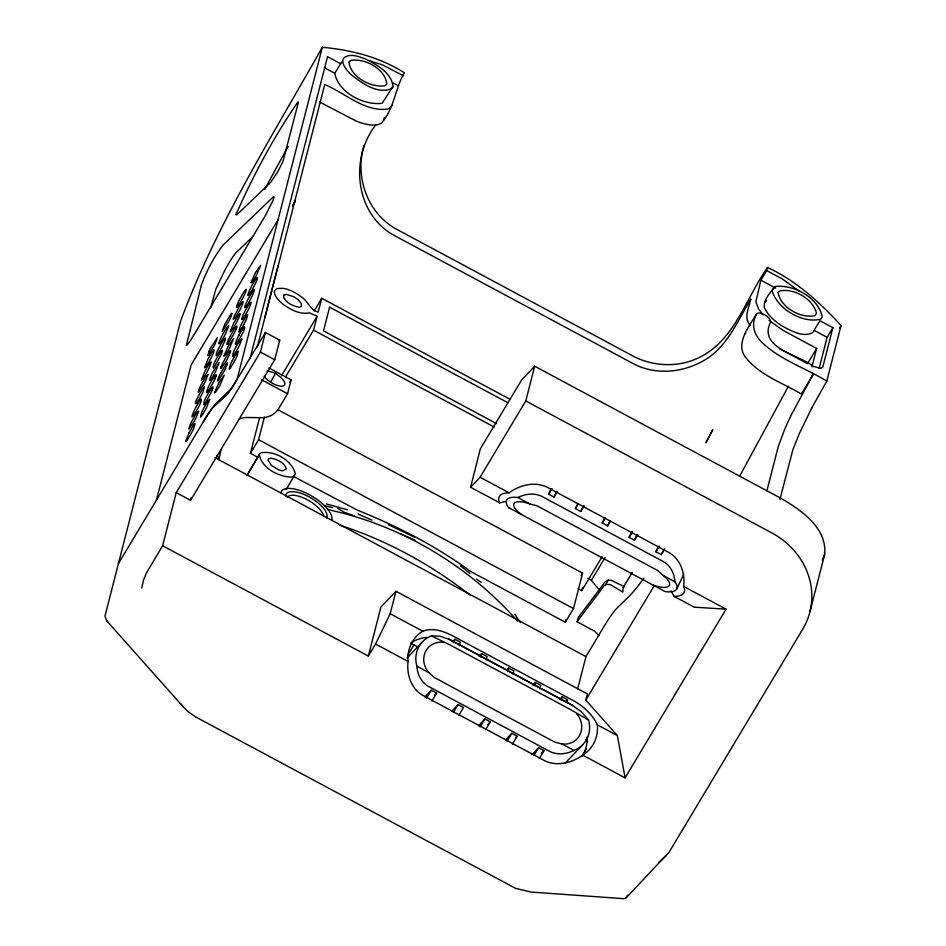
<?xml version="1.0" encoding="UTF-8"?>
<svg xmlns="http://www.w3.org/2000/svg" width="946" height="946" viewBox="0 0 946 946"><rect width="100%" height="100%" fill="white"/><g stroke="black" fill="none" stroke-linecap="round" stroke-linejoin="round"><path stroke-width="1.42" d="M408.104 661.49C406.413 674.427 411.238 689.291 423.347 695.653L543.903 760.312C556.366 766.946 571.798 763.055 582.701 755.121A35.735 33.086 43.6 0 0 597.34 724.837C592.397 714.112 583.091 705.953 572.898 700.336L452.33 635.677C443.438 631.088 432.57 627.411 422.744 631.195A35.735 33.086 43.6 0 0 408.104 661.49L375.55 644.025L368.337 656.075L162.617 545.747L176.252 492.641L260.398 352.078L265.436 332.472L279.744 340.146L274.707 359.752L190.572 500.316L176.252 492.641M582.701 755.121L625.093 777.86L726.067 609.177L694.234 607.178L674.143 596.406A35.735 13.031 25.7 0 0 683.674 586.449C685.353 573.501 680.541 558.637 668.432 552.275L547.876 487.616C535.412 480.982 519.981 484.872 509.078 492.807A35.723 13.043 25.8 0 0 499.677 502.834L470.623 487.261L480.308 448.924L521.53 380.055L534.691 366.232L780.651 498.152C800.931 509.87 827.443 527.939 824.628 554.545L810.119 611.01M392.945 86.594C391.798 72.641 376.473 64.624 365.251 58.9C358.569 56.583 349.121 52.527 343.339 58.534A28.794 11.482 30.9 0 0 350.73 74.249C361.656 83.047 376.957 94.411 391.538 88.711L392.945 86.594L382.149 103.28C363.749 105.645 338.384 92.637 334.742 73.256L341.802 61.868M141.711 588.034L143.591 579.957L146.488 572.898L162.617 545.747M632.295 572.259L623.201 587.407L622.835 592.101L610.205 584.498L605.795 584.557L604.033 585.929L577.072 621.759L594.667 631.195L598.924 635.759M773.13 288.234L772.102 290.907C777.328 308.81 802.87 324.076 820.761 319.074L822.263 316.839C818.337 297.765 794.072 284.273 775.212 286.543C770.777 292.243 763.221 299.563 764.321 307.474C767.904 315.515 775.034 321.474 782.342 326.122C791.163 330.674 802.716 337.852 812.685 332.625L819.922 320.729L832.894 327.683L822.831 366.906L820.584 368.372L813.052 366.303C800.541 355.093 756.918 348.329 770.824 321.605C769.24 316.472 763.481 313.351 758.361 312.972L756.634 313.788C749.232 326.453 733.599 344.983 747.033 359.042C761.223 375.869 783.004 383.047 801.368 394.009L813.394 373.918L791.152 415.188A61.939 6.657 -61.8 0 0 784.636 429.378L778.251 446.63L766.91 490.773M220.773 368.124L221.045 367.06M244.73 306.788L245.085 307.616M221.045 449.941L218.692 459.531L218.195 457.237L216.528 455.357M364.033 145.27C354.525 176.583 367.403 213.666 396.882 229.393L634.801 356.997C654.644 366.622 678.649 367.438 698.633 357.789C734.924 340.572 745.815 298.108 767.454 267.493C796.296 280.655 819.78 302.472 841.053 325.495L826.78 381.108L811.751 408.033M767.454 267.493L766.662 270.556L760.891 280.193L755.854 301.75L758.657 309.212L763.256 314.9M156.445 500.115L191.139 364.92L278.065 219.744L322.314 47.3C351.12 49.866 379.689 57.091 404.32 72.736C395.05 88.758 394.269 108.494 381.557 122.98C379.121 124.624 376.059 125.168 373.15 125.085A36.468 14.545 30.9 0 1 356.488 121.194L319.381 101.908M210.745 308.053L215.771 289.287L224.971 270A24.62 2.649 -61.8 0 1 236.583 252.144L253.658 235.802M190.572 500.316L191.281 497.525M278.065 219.744L237.056 379.441L227.927 393.867L211.963 408.495L206.595 416.358L118.25 563.887M249.992 358.7L327.541 56.665L340.513 63.619M278.148 265.282L264.809 317.679M257.347 346.945L324.715 84.608C345.018 92.814 364.908 112.586 388.357 108.967L392.696 104.947M259.642 417.482L250.442 453.347L257.832 457.308M250.442 453.347L258.601 439.701L264.395 417.151M239.149 419.007A20.422 18.589 14.4 0 1 247.355 417.493L261.415 417.694A20.422 18.589 14.4 0 0 278.692 408.577L287.56 393.749L291.12 379.866L269.007 368.006M285.503 376.993L313.54 330.142L317.111 316.26L309.437 312.866C299.764 314.793 290.316 309.567 282.759 303.973A20.552 8.195 30.9 0 1 274.848 290.363L277.024 288.53L283.303 288.329A20.292 8.1 30.9 0 1 301.798 297.186C308.124 301.443 310.158 310.016 318.152 312.168L321.723 298.286L510.225 399.378M368.337 656.075L380.919 607.06L395.96 591.274L587.371 693.926L585.799 700.052L617.371 735.574L625.093 777.86M375.55 644.025L390.19 613.729L395.96 591.274M453.974 642.724L454.86 639.26L460.229 642.133L459.342 645.598M470.623 487.261L480.095 477.269L525.775 400.95L534.691 366.232M480.805 657.115L481.691 653.651L487.06 656.524L486.173 659.989M507.635 671.506L508.534 668.042L513.891 670.915L513.004 674.38M534.466 685.897L535.365 682.433L540.734 685.306L539.835 688.771M294.171 476.808L357.564 510.237C397.403 526.224 435.858 546.019 470.564 571.408L565.318 622.232L566.051 619.394M565.318 622.232L573.501 608.574L582.594 573.122L277.935 409.736M578.089 588.743L581.755 590.706L582.464 587.927M577.072 621.759L578.124 617.667L605.085 581.849L608.254 580.064L611.364 580.454L624.206 586.532L623.201 587.407M561.309 700.288L562.196 696.824L567.565 699.697L566.973 702.015M577.71 688.747L585.964 656.607L603.347 627.576A42.31 4.553 -61.8 0 1 616.626 608.526L628.511 596.926A145.471 15.656 -61.8 0 0 643.848 578.207M811.893 366.93L816.646 348.435L783.253 330.497L769.11 320.517M779.918 499.476L792.878 449.693L799.488 433.221L811.739 408.045M819.212 368.136L827.123 337.32L832.894 327.683M756.634 313.788C750.143 325.495 754.695 336.54 764.238 344.498C782.413 360.71 806.288 368.455 826.78 381.108M383.627 120.047L384.313 117.422M215.877 376.307L216.149 375.243A9.957 1.076 -61.8 0 0 215.936 374.734A10.276 1.112 -61.8 0 0 215.381 375.16L214.553 376.189M212.732 388.558L213.004 387.493A9.992 1.076 -61.8 0 0 212.791 386.985A10.3 1.112 -61.8 0 0 211.857 387.872C209.161 392.058 202.55 401.672 203.958 404.569M227.336 342.547L227.064 343.611A9.992 1.076 -61.8 0 0 227.123 344.108M236.595 327.683L236.867 326.618A9.992 1.076 -61.8 0 0 236.819 326.122A10.264 1.1 -61.8 0 0 236.122 326.512L235.731 326.973A10.501 1.123 -61.8 0 0 234.23 329.09L229.878 336.764A10.3 1.112 -61.8 0 0 227.927 340.974A9.992 1.076 -61.8 0 0 227.324 342.606M230.304 352.196L230.576 351.132A9.957 1.076 -61.8 0 0 230.517 350.635A10.276 1.112 -61.8 0 0 229.027 352.007M227.158 364.458L227.43 363.382A9.992 1.076 -61.8 0 0 227.217 362.886A10.264 1.112 -61.8 0 0 226.673 363.288L220.43 373.528A10.3 1.112 -61.8 0 0 218.893 376.792A9.992 1.076 -61.8 0 0 217.887 379.334L217.627 380.387A9.957 1.076 -61.8 0 0 217.828 380.895A10.276 1.112 -61.8 0 0 218.372 380.469L224.025 371.4A10.264 1.112 -61.8 0 0 226.579 366.007A9.992 1.076 -61.8 0 0 227.17 364.399M824.628 554.545L822.381 560.008M627.446 895.223L626.217 897.754L624.041 898.7L530.966 892.043L515.629 888.377L195.668 716.938M208.9 351.486L207.86 355.566A10.3 1.112 -61.8 0 0 208.782 354.691L214.647 344.912L217.391 337.568L210.45 348.211M286.2 489.579L295.341 473.769C291.947 460.052 273.784 449.835 260.304 453.004L246.67 475.767M214.884 378.814C214.151 381.853 201.557 402.878 208.581 386.524A10.276 1.1 -61.8 0 1 209.752 384.218A9.957 1.064 -61.8 0 1 211.656 380.741L212.909 378.637M229.31 354.715L227.773 357.978A10.501 1.123 -61.8 0 1 225.905 361.49L220.986 368.633A9.992 1.076 -61.8 0 1 220.773 368.124M217.509 350.86L218.029 349.76A10.276 1.112 -61.8 0 1 219.188 347.442A9.957 1.076 -61.8 0 1 221.092 343.966L222.357 341.873A9.992 1.076 -61.8 0 1 223.989 339.413L225.373 337.959L225.314 339.531A9.992 1.076 -61.8 0 1 224.32 342.05L222.18 346.496A10.548 1.135 -61.8 0 1 220.276 349.961L219.023 352.066A10.512 1.135 -61.8 0 1 217.379 354.514A10.3 1.112 -61.8 0 1 216.232 355.826L216.315 353.674A10.501 1.135 -61.8 0 1 217.509 350.848M557.36 491.4L553.966 497.076L548.597 494.19L551.163 488.881M553.966 497.076L556.532 491.754M584.19 505.791L580.797 511.467L575.428 508.581L577.994 503.272M580.797 511.467L583.363 506.145M610.347 521.317L607.628 525.858L602.259 522.972L604.825 517.663M607.628 525.858L610.194 520.537M637.864 534.561L634.459 540.249L629.09 537.363L631.656 532.054M634.459 540.249L637.025 534.928M664.695 548.952L661.289 554.64L655.921 551.755L658.499 546.445M661.289 554.64L663.217 550.655M676.603 589.192L683.591 574.73M292.846 205.779L295.412 200.694L292.657 205.897M189.023 432.83L185.676 441.344L187.202 439.914M239.314 299.988L243.666 292.314A10.501 1.123 -61.8 0 1 245.168 290.221L245.546 289.772A10.276 1.112 -61.8 0 1 246.114 289.299A9.992 1.076 -61.8 0 1 246.303 289.854L246.043 290.919A9.992 1.076 -61.8 0 1 245.073 293.343A10.276 1.112 -61.8 0 1 244.08 295.542L243.5 296.689A10.501 1.123 -61.8 0 1 241.644 300.201L237.647 306.48M739.417 476.63L788.432 386.24M264.774 189.366L272.59 174.785M264.23 376.141A12.251 4.884 30.9 0 0 281.246 386.205A12.251 4.884 30.9 0 0 279.744 376.591L275.523 373.268L270.485 382.196M605.795 584.557L608.254 580.064M375.893 124.754C349.204 158.703 355.247 214.99 395.192 235.98L633.111 363.571C654.62 375.136 681.392 372.996 702.417 361.325C726.918 348.223 737.147 321.522 750.84 299.054C749.066 307.675 743.166 317.69 750.355 325.495M205.365 405.243L206.618 403.15M234.218 357.032L235.483 354.927M322.314 47.3C271.928 136.697 216.303 224.663 180.568 321.191L104.947 616.201L106.697 620.765L182.98 706.567L188.23 711.723L195.538 716.867M839.575 327.99L841.053 325.495M314.143 310.938L321.723 298.286M281.482 375.763L317.111 316.26M289.642 382.338L291.12 379.866M407.513 655.578L414.1 644.569M426.528 698.136L431.281 690.178L436.65 693.063L431.884 701.01M548.597 494.19L551.991 488.514M453.359 712.527L458.112 704.569L463.481 707.454L458.727 715.401M575.428 508.581L578.148 504.041M480.19 726.918L484.943 718.96L490.312 721.845L485.558 729.792M602.259 522.972L604.979 518.432M581.116 575.606L582.594 573.122M581.755 590.706L602.153 556.626M507.021 741.309L511.786 733.351L517.143 736.225L512.389 744.183M629.09 537.363L632.496 531.687M533.851 755.7L538.617 747.742L543.985 750.616L539.22 758.574M655.921 551.755L659.327 546.079M585.799 700.052L654.254 585.68M816.646 348.435L807.506 363.69L779.587 348.719M581.79 756.398L586.307 748.865M247.19 474.857L259.322 454.648C261.664 468.14 278.443 476.808 291.474 477.115L294.49 475.708M599.031 589.654L591.392 580.288L605.05 557.608M251.21 293.65L249.957 295.755A9.992 1.076 -61.8 0 0 248.68 298.049A10.288 1.1 -61.8 0 0 246.894 301.526L246.362 302.637A10.501 1.135 -61.8 0 0 245.511 304.6A10.288 1.1 -61.8 0 0 244.742 306.776M241.585 328.368L242.838 326.264A9.992 1.076 -61.8 0 0 244.742 322.787A10.3 1.112 -61.8 0 0 246.421 319.381L247.71 314.403A10.3 1.112 -61.8 0 0 246.575 315.657L241.75 323.745A10.3 1.112 -61.8 0 0 240.083 327.103L238.794 332.129A10.3 1.112 -61.8 0 0 240.438 330.13A9.992 1.076 -61.8 0 0 241.585 328.368M198.293 400.69L199.547 398.597A9.957 1.076 -61.8 0 0 200.836 396.291A10.3 1.112 -61.8 0 0 203.13 391.703L204.419 386.725A10.3 1.112 -61.8 0 0 203.295 387.978C201.9 389.563 191.671 407.348 196.65 403.138A9.992 1.076 -61.8 0 0 198.293 400.69M241.774 330.414L240.509 332.519A9.992 1.076 -61.8 0 0 239.232 334.825M198.483 402.748L197.217 404.853A9.992 1.076 -61.8 0 0 195.325 408.317C184.375 431.116 203.922 400.95 200.954 399.271M203.284 413.343L204.537 411.25A9.992 1.064 -61.8 0 0 206.441 407.773L209.799 399.259L208.262 400.702M243.583 317.856L247.273 311.707A10.276 1.112 -61.8 0 0 249.07 308.195C257.217 289.748 238.794 319.559 242.259 319.571M214.73 366.078L220.193 356.429A10.276 1.112 -61.8 0 0 221.577 353.366M205.282 402.842L210.757 393.193A10.276 1.1 -61.8 0 0 212.129 390.154M228.991 352.066L223.008 362.424A10.276 1.112 -61.8 0 0 221.624 365.499A9.992 1.076 -61.8 0 0 221.021 367.131M227.82 343.682L233.461 334.636A10.264 1.1 -61.8 0 0 236.003 329.255M626.217 897.754L669.189 852.05L802.764 629.09A76.567 69.72 14.4 0 0 771.735 532.87L525.775 400.95M764.463 302.791L766.579 300.414M265.436 332.472L231.983 387.884L216.173 403.315A40.832 4.399 -61.8 0 0 203.366 421.703M278.987 340.938L279.744 340.146M406.981 658.109L422.117 642.216M452.271 641.991L454.86 639.26M424.789 697.001L431.281 690.178M434.793 695.003L436.65 693.063M479.102 656.382L481.691 653.651M451.62 711.392L458.112 704.569M506.796 669.863L508.534 668.042M478.451 725.783L484.943 718.96M487.533 724.766L490.312 721.845M532.764 685.164L535.365 682.433M505.294 740.174L511.786 733.351M515.298 738.176L517.143 736.225M559.594 699.555L562.196 696.824M565.826 701.518L567.565 699.697M532.125 754.565L538.617 747.742M541.195 753.548L543.985 750.616M565.318 763.02L583.339 744.1M665.759 856.225L658.676 862.338M244.245 326.949C247.71 326.985 229.263 356.808 237.446 338.313A10.276 1.1 -61.8 0 1 239.232 334.825M213.394 367.793C211.999 364.896 218.597 355.282 221.293 351.084A10.3 1.112 -61.8 0 1 222.381 350.233A9.992 1.076 -61.8 0 1 222.44 350.718L222.168 351.794A9.992 1.076 -61.8 0 1 221.601 353.296M253.682 290.186L254.001 289.878A10.501 1.135 -61.8 0 1 254.462 289.925L252.724 294.856A10.3 1.112 -61.8 0 1 251.045 298.274A10.56 1.135 -61.8 0 1 249.141 301.739L247.876 303.855A10.548 1.135 -61.8 0 1 246.232 306.291M744.49 334.127L745.72 333.229M229.358 368.893L230.635 363.926A10.3 1.112 -61.8 0 1 232.278 360.544M213.855 349.949L213.772 352.113A10.501 1.135 -61.8 0 1 212.578 354.927L212.058 356.027A10.276 1.112 -61.8 0 1 210.272 359.515A9.957 1.076 -61.8 0 1 208.983 361.821L207.73 363.914A9.992 1.076 -61.8 0 1 206.086 366.362L204.561 367.805L207.907 359.291A10.548 1.135 -61.8 0 1 209.811 355.814L211.064 353.721A10.501 1.135 -61.8 0 1 213.867 349.866M517.84 497.501C525.361 493.717 534.797 492.606 542.436 496.709L662.992 561.368C670.407 565.27 674.51 573.583 674.9 581.743A27.564 9.98 25.8 0 1 665.062 591.546L508.664 507.671A27.564 9.968 25.8 0 1 517.84 497.513L529.866 503.958L536.997 505.791L657.553 570.45L662.886 575.298A19.393 7.012 25.8 0 1 668.763 586.177A19.393 7.012 25.8 0 1 652.302 584.699M573.938 750.426C566.418 754.21 556.981 755.322 549.342 751.23L428.786 686.571C421.372 682.657 417.269 674.344 416.867 666.185A27.564 25.518 43.6 0 1 431.506 635.889L439.843 636.138L450.012 639.626L571.774 704.888L581.187 711.569L588.578 720.131A27.564 25.53 43.7 0 1 573.938 750.426L561.912 743.97L554.782 742.137L434.226 677.478L428.893 672.641L416.867 666.185M499.654 502.834L505.223 501.486M508.664 507.671L509.646 507.553M328.037 509.658C400.726 525.172 468.412 565.389 517.497 621.12M324.785 505.743L332.838 507.73M369.732 60.804L382.645 64.978L403.528 75.798M431.518 635.889L449.965 644.924L570.521 709.583L588.578 720.131M275.523 373.268L270.816 371.802A12.251 4.884 30.9 0 0 266.938 371.092M326.37 503.946L347.407 509.788M354.395 515.972L344.178 512.188L337.651 508.392M372.026 520.194L358.014 514.033M400.312 533.662L415.01 540.154M388.404 524.734L414.514 537.162M392.614 82.692L397.758 85.447M766.662 270.556L782.247 278.928L799.051 291.061M760.891 280.193L775.519 288.057M324.372 67.686L334.742 73.256M814.151 330.367L827.123 337.32M507.896 402.783L329.622 307.166L323.532 330.852L496.615 423.678M313.54 330.142L494.238 427.06M260.398 352.078L274.707 359.752M480.095 477.269L509.078 492.807M662.886 575.298L674.9 581.743M683.674 586.437L726.067 609.177M261.534 379.795L287.56 393.749M258.601 439.701L573.501 608.574M214.872 457.592L585.964 656.607M448.759 639.106L574.056 706.295M390.19 613.729L422.744 631.195M597.34 724.837L617.371 735.574M410.469 643.043L418.274 647.23M587.904 578.231L591.392 580.288M476.701 579.118L481.147 582.393M470.765 595.625C435.219 567.73 395.404 545.085 352.917 529.63A181.064 72.215 30.9 0 0 339.259 525.077M460.56 565.968L470.02 573.382M106.697 620.765L107.797 621.9M180.355 703.517L182.98 706.567M585.964 739.488L587.643 741.664M514.801 614.273L520.347 622.444M670.998 590.848L674.143 596.406M521.423 514.518A19.393 7.024 25.8 0 1 514.246 503.296A19.393 7.024 25.8 0 1 529.866 503.958M411.475 642.653A35.735 33.086 43.6 0 1 427.119 637.403M587.099 736.839A35.735 33.086 43.6 0 1 582.665 755.558M576.552 713.686A19.393 17.962 43.6 0 1 579.993 734.604A19.393 17.962 43.6 0 1 561.912 743.97M428.893 672.641A19.393 17.962 43.6 0 1 425.452 651.711A19.393 17.962 43.6 0 1 443.532 642.346M285.692 496.106A23.484 9.365 30.9 0 1 308.81 496.745A23.484 9.365 30.9 0 1 326.63 518.065M287.194 497.478A20.93 8.348 30.9 0 1 306.859 499.512A20.93 8.348 30.9 0 1 323.65 516.516M280.856 492.665A29.09 11.6 30.9 0 1 309.342 494.699A29.09 11.6 30.9 0 1 331.845 520.016M236.725 307.344A9.992 1.076 -61.8 0 1 236.5 306.859L236.784 305.771A9.992 1.076 -61.8 0 1 237.742 303.335A10.501 1.123 -61.8 0 1 239.22 300.036M231.675 313.445A9.992 1.076 -61.8 0 1 231.876 313.954L231.604 315.018A9.992 1.076 -61.8 0 1 230.647 317.442A10.3 1.112 -61.8 0 1 229.062 320.812L222.133 331.443L224.876 324.1L230.741 314.32A10.3 1.112 -61.8 0 1 231.687 313.398M237.517 306.693A10.501 1.123 -61.8 0 1 236.571 307.58M246.185 306.398A10.3 1.112 -61.8 0 1 245.038 307.71M252.913 291.096A10.288 1.1 -61.8 0 1 253.741 290.079M272.602 174.797A278.715 29.976 -61.8 0 1 288.223 146.441M214.695 366.126A10.276 1.112 -61.8 0 1 213.37 367.852M198.388 402.901A9.992 1.076 -61.8 0 1 200.044 400.43M212.826 378.79A9.957 1.064 -61.8 0 1 214.458 376.354M200.126 400.3A10.276 1.1 -61.8 0 1 200.954 399.283M230.446 367.687A10.3 1.112 -61.8 0 1 229.299 368.987M251.139 293.78A9.992 1.076 -61.8 0 1 252.783 291.321M193.362 425.428A10.3 1.112 -61.8 0 1 194.994 423.43L193.694 428.467A10.3 1.112 -61.8 0 1 192.014 431.884A9.957 1.064 -61.8 0 1 190.111 435.349L188.845 437.466A9.992 1.076 -61.8 0 1 187.202 439.925M189.07 432.878A9.957 1.064 -61.8 0 1 190.962 429.437L192.18 427.261A9.957 1.064 -61.8 0 1 193.327 425.523M205.247 402.913A10.276 1.1 -61.8 0 1 203.91 404.64M203.485 408.778A9.992 1.064 -61.8 0 1 205.4 405.302M206.595 403.303A9.992 1.064 -61.8 0 1 208.238 400.856M212.732 388.51A9.992 1.076 -61.8 0 1 212.141 390.083M227.785 343.753A10.264 1.1 -61.8 0 1 227.087 344.167M215.889 376.236A9.957 1.076 -61.8 0 1 214.908 378.731M236.618 327.623A9.992 1.076 -61.8 0 1 236.027 329.184M203.272 413.367A9.957 1.076 -61.8 0 1 201.628 415.826A10.3 1.112 -61.8 0 1 200.493 417.115L201.77 412.149A10.3 1.112 -61.8 0 1 203.461 408.684M243.524 317.962A10.276 1.112 -61.8 0 1 242.2 319.665M232.349 360.568A9.992 1.064 -61.8 0 1 234.265 357.08M235.436 355.117A9.992 1.064 -61.8 0 1 237.079 352.669M230.505 367.568A9.992 1.064 -61.8 0 0 232.148 365.121L233.402 363.028A9.992 1.064 -61.8 0 0 234.679 360.733A10.3 1.112 -61.8 0 0 236.985 356.145L238.262 351.167A10.3 1.1 -61.8 0 0 237.115 352.503M230.316 352.137A9.957 1.076 -61.8 0 1 229.334 354.632M241.762 330.438A9.992 1.076 -61.8 0 1 243.406 327.978M243.453 327.895A10.276 1.1 -61.8 0 1 244.281 326.878M208.924 351.415A10.3 1.112 -61.8 0 1 210.473 348.152M198.577 411.285L196.319 417.316A10.276 1.112 -61.8 0 1 194.533 420.804L188.822 429.094L190.016 425.026A10.3 1.112 -61.8 0 1 191.565 421.75L196.472 413.248L198.577 411.285M208.025 374.51L205.767 380.54A10.276 1.112 -61.8 0 1 203.981 384.029L198.258 392.318L199.464 388.25A10.3 1.112 -61.8 0 1 201.013 384.975L205.921 376.484L208.025 374.51M209.48 379.985L209.929 380.339A10.3 1.112 -61.8 0 0 211.076 379.027A9.957 1.076 -61.8 0 0 212.72 376.579L213.973 374.474A9.992 1.076 -61.8 0 0 215.877 371.009L219.236 362.484L212.897 371.955A10.3 1.112 -61.8 0 0 211.206 375.373L209.48 379.985M241.869 338.964L239.61 344.983A10.276 1.112 -61.8 0 1 237.824 348.471L234.147 354.632A10.276 1.112 -61.8 0 1 232.811 356.346C231.794 353.378 238.191 341.955 241.869 338.964M250.927 282.736L252.074 282.369L256.07 276.102L260.682 265.247L255.609 272.365L250.927 282.736M257.608 277.675L257.064 279.791A10.501 1.135 -61.8 0 1 255.869 282.606L255.349 283.705A10.276 1.112 -61.8 0 1 254.19 286.011A9.992 1.076 -61.8 0 1 252.286 289.488L251.021 291.593A9.992 1.076 -61.8 0 1 249.874 293.355A10.276 1.112 -61.8 0 1 248.55 295.057L248.23 295.365A10.501 1.135 -61.8 0 1 247.852 295.471A10.276 1.112 -61.8 0 1 247.876 294.549L249.508 290.387A10.3 1.112 -61.8 0 1 251.198 286.969A10.548 1.135 -61.8 0 1 253.102 283.481L254.368 281.388A10.56 1.135 -61.8 0 1 256.011 278.916A10.501 1.135 -61.8 0 1 257.158 277.545L257.608 277.675M211.171 362.259L209.433 367.178A10.3 1.112 -61.8 0 1 205.838 374.096L204.584 376.177A10.548 1.135 -61.8 0 1 202.941 378.637L201.415 380.055L204.762 371.553A9.992 1.076 -61.8 0 1 206.666 368.077L207.919 365.984A9.957 1.076 -61.8 0 1 209.066 364.222A10.276 1.112 -61.8 0 1 210.39 362.507L210.71 362.212A10.501 1.135 -61.8 0 1 211.171 362.259M218.928 343.209L218.916 343.528A10.501 1.135 -61.8 0 0 219.377 343.575L219.685 343.28A10.276 1.112 -61.8 0 0 220.513 342.263A9.957 1.076 -61.8 0 0 222.168 339.815L223.422 337.71A9.992 1.076 -61.8 0 0 225.325 334.234L228.731 326.204A9.992 1.076 -61.8 0 0 228.518 325.708L227.146 327.15A10.548 1.135 -61.8 0 0 225.491 329.622L224.249 331.703A10.512 1.123 -61.8 0 0 222.334 335.191A10.3 1.112 -61.8 0 0 220.655 338.597L218.928 343.209M214.47 392.637L216.066 391.703L219.614 386.003L224.226 375.16L219.153 382.267L214.47 392.637M223.918 355.873L225.503 354.927L229.05 349.24L233.662 338.384L228.589 345.503L223.918 355.873M233.355 319.098L234.951 318.163L239.764 310.122A10.252 1.1 -61.8 0 0 241.904 305.676L243.169 302.105A9.992 1.076 -61.8 0 0 242.945 301.597L241.064 303.761A10.288 1.112 -61.8 0 0 239.314 306.516L234.62 315.526A9.992 1.076 -61.8 0 0 233.638 318.033L233.355 319.098M240.036 314.037L239.74 315.432A9.992 1.076 -61.8 0 1 238.759 317.927L235.98 323.556A10.288 1.112 -61.8 0 1 234.064 326.938L230.422 331.857A9.992 1.076 -61.8 0 1 230.209 331.36L233.615 323.343L238.427 315.302A10.288 1.112 -61.8 0 1 239.823 313.788L240.036 314.037M778.168 292.657C780.71 307.545 800.517 318.648 814.967 315.704L816.457 313.102C812.839 298.7 793.706 287.643 779.421 291.072L778.168 292.657M348.932 62.27C350.907 77.182 370.643 87.742 384.904 85.802L386.796 84.253C385.672 69.129 364.813 57.777 350.552 60.461L348.932 62.27M283.918 295.081L283.634 297.269C286.236 303.063 293.094 306.102 299.019 307.214L301.313 306.457L301.23 303.406L298.203 299.764L293.899 296.772L286.331 294.36L283.918 295.081M298.357 102.464L283.173 160.69A15.514 1.667 -61.8 0 1 277.273 172.491L270.639 182.401L236.961 214.695L235.838 214.848C253.043 175.98 273.82 136.685 298.014 101.872L298.357 102.464M201.368 285.124L186.35 345.385A16.815 1.809 -61.8 0 0 192.464 337.332L265.838 214.801L272.968 200.493A14.698 1.585 -61.8 0 0 273.075 197.099L223.173 244.943C213.808 257.005 206.63 270.816 201.368 285.124M268.463 458.905L268.049 460.17L271.561 465.527L278.869 469.937L282.653 470.883L286.319 468.873C284.249 462.263 276.965 459.224 270.674 458.171L268.463 458.905M709.24 436.413L705.834 442.823L712.823 429.673L709.24 436.413"/></g></svg>
